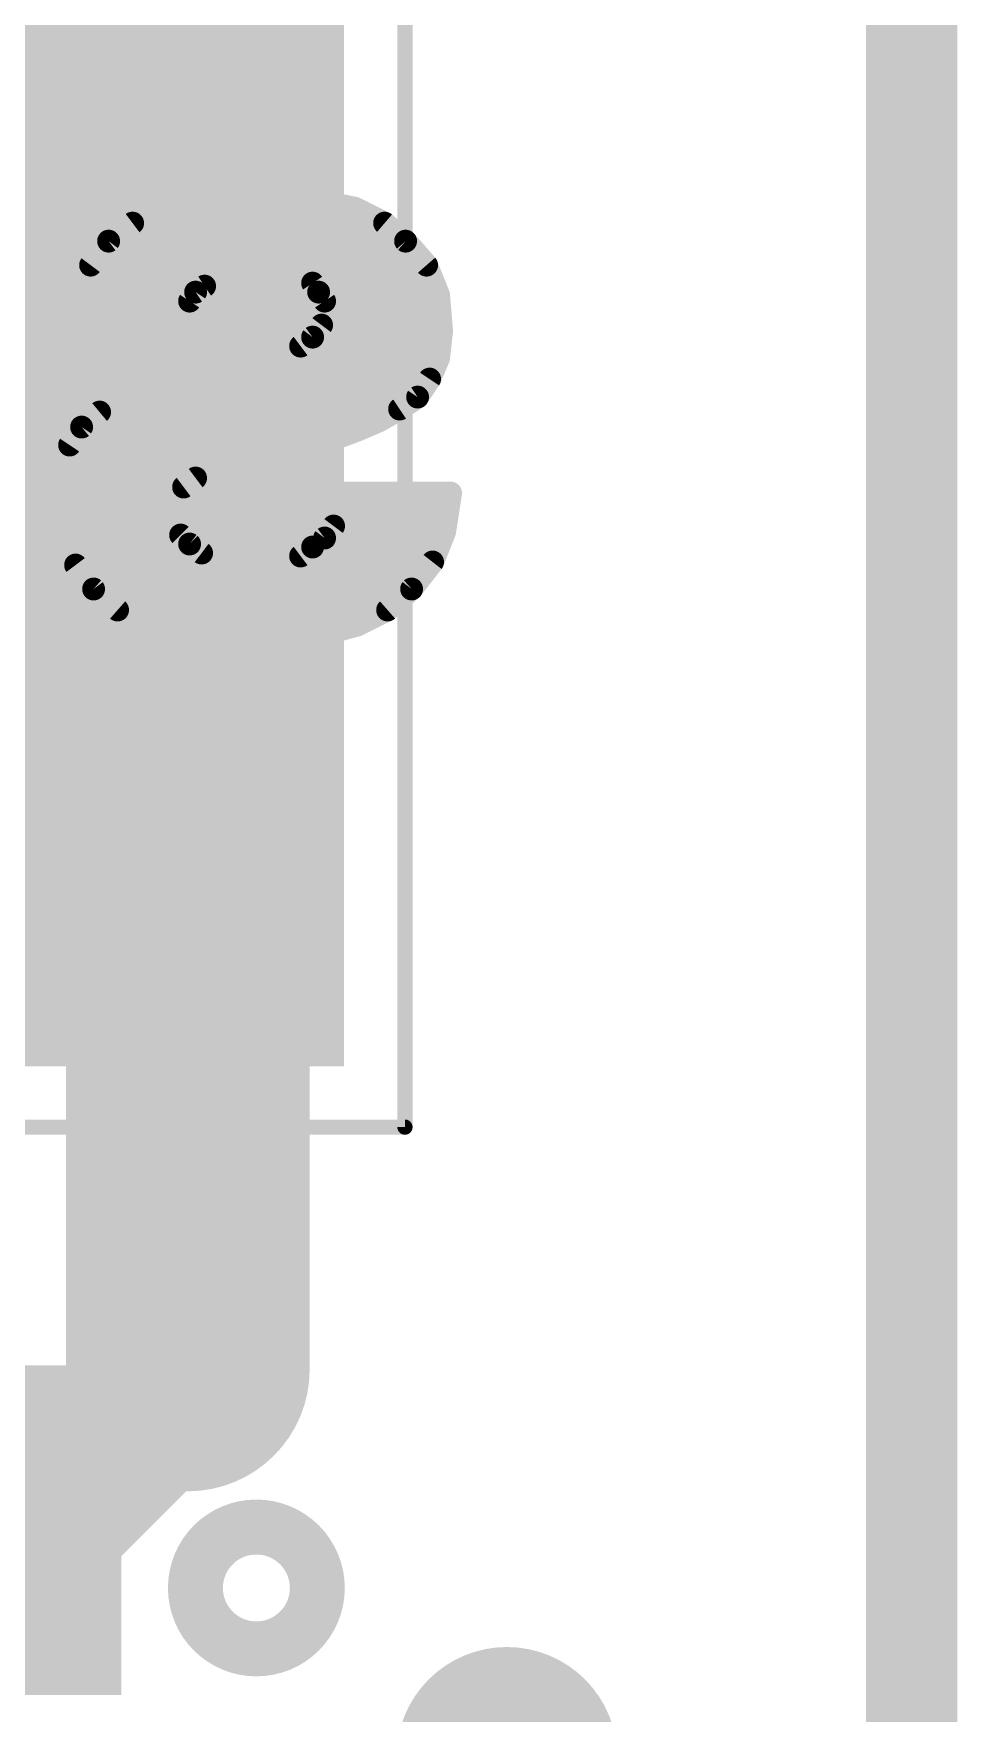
# Model space of a CAD drawing. Extents: x -0.2 to 20.5, y -0.3 to 32.1.
# Drawn here: x 17.39 to 20.47, y 14.72 to 20.32 of the extents above; entities that cross this region are included whole.
import ezdxf

# ---------------------------------------------------------------- set-up
doc = ezdxf.new("R2010")
doc.units = 0
for name, color, linetype in [('1', 12, 'CONTINUOUS'), ('16', 132, 'CONTINUOUS'), ('18', 110, 'CONTINUOUS'), ('20', 53, 'CONTINUOUS'), ('21', 41, 'CONTINUOUS'), ('22', 40, 'CONTINUOUS'), ('39', 12, 'CONTINUOUS')]:
    doc.layers.add(name, color=color, linetype=linetype)

# ---------------------------------------------------------------- blocks, each defined once
blk = doc.blocks.new('RECT')
blk.add_solid([(-0.5, -0.5), (0.5, -0.5), (-0.5, 0.5), (0.5, 0.5)])
blk = doc.blocks.new('ROUNDV')
at = {"const_width": 0.5}
blk.add_lwpolyline([(0, -0.25, 1), (0, 0.25, 1), (0, -0.25)], format="xyb", dxfattribs=at)

msp = doc.modelspace()

# ---------------------------------------------------------------- linework, layer by layer
at = {"layer": '1'}
for points, const_width in [([(20.32, 31.75), (20.32, 0)], 0.3048), ([(17.907, 18.8722), (17.8562, 18.923)], 0.8128), ([(17.907, 15.8671), (17.907, 18.8722)], 0.8128), ([(17.907, 15.748), (17.907, 15.8671)], 0.4064), ([(17.485, 15.331), (17.902, 15.748)], 0.4064), ([(17.902, 15.748), (17.907, 15.748)], 0.4064)]:
    msp.add_lwpolyline(points, dxfattribs=dict(at, const_width=const_width))
for points, const_width in [([(17.9999, 19.0667, 1), (17.7125, 18.7793)], 0.4064), ([(18.1102, 18.8722, 1), (17.7038, 18.8722)], 0.4064), ([(17.7633, 18.7285, 1), (18.0507, 19.0159)], 0.4064), ([(17.7038, 15.8671, 1), (18.1102, 15.8671)], 0.4064), ([(18.0086, 15.8671, 1), (17.8054, 15.8671)], 0.2032), ([(17.902, 15.8496, 1), (17.902, 15.6464)], 0.2032), ([(17.9738, 15.6762, 1), (17.8302, 15.8198)], 0.2032), ([(17.907, 15.6464, 1), (17.907, 15.8496)], 0.2032), ([(17.8054, 15.748, 1), (18.0086, 15.748)], 0.2032), ([(17.4132, 15.4028, 1), (17.5568, 15.2592)], 0.2032)]:
    msp.add_lwpolyline(points, format="xyb", dxfattribs=dict(at, const_width=const_width))
at = {"layer": '16', "const_width": 0.3048}
msp.add_lwpolyline([(20.32, 31.75), (20.32, 0)], dxfattribs=at)
at = {"layer": '20', "const_width": 0.2032}
msp.add_lwpolyline([(20.32, 0), (20.32, 31.75)], dxfattribs=at)
at = {"layer": '21', "const_width": 0.4064}
msp.add_lwpolyline([(18.1356, 15.0468, 1), (18.1356, 15.23, 1), (18.1356, 15.0468)], format="xyb", dxfattribs=at)
at = {"layer": '22', "const_width": 0.0762}
for points in [[(17.913, 19.7595), (17.813, 19.7295)], [(17.8341, 19.7358), (18.4704, 19.7358)], [(18.023, 19.7795), (17.913, 19.7595)], [(18.253, 19.7795), (18.023, 19.7795)], [(18.363, 19.7595), (18.253, 19.7795)], [(18.463, 19.7395), (18.363, 19.7595)], [(18.563, 19.6895), (18.463, 19.7395)], [(17.723, 19.6895), (17.643, 19.6295)], [(17.813, 19.7295), (17.723, 19.6895)], [(18.633, 19.6295), (18.563, 19.6895)], [(17.643, 19.6295), (17.583, 19.5495)], [(17.6832, 19.6596), (18.5979, 19.6596)], [(18.703, 19.5495), (18.633, 19.6295)], [(17.6085, 19.5834), (18.6734, 19.5834)], [(17.583, 19.5495), (17.533, 19.4495)], [(18.003, 19.4995), (18.053, 19.5195)], [(18.053, 19.5195), (18.223, 19.5195)], [(18.223, 19.5195), (18.253, 19.5095)], [(18.743, 19.4495), (18.703, 19.5495)], [(17.5619, 19.5072), (18.0223, 19.5072)], [(17.913, 19.4295), (17.933, 19.4595)], [(17.933, 19.4595), (17.963, 19.4795)], [(17.963, 19.4795), (18.003, 19.4995)], [(18.253, 19.5095), (18.293, 19.4995)], [(18.2621, 19.5072), (18.72, 19.5072)], [(18.293, 19.4995), (18.323, 19.4895)], [(18.323, 19.4895), (18.343, 19.4595)], [(18.343, 19.4595), (18.363, 19.4295)], [(17.533, 19.4495), (17.513, 19.3295)], [(17.53, 19.431), (17.9141, 19.431)], [(17.893, 19.3795), (17.913, 19.4295)], [(18.362, 19.431), (18.7446, 19.431)], [(18.363, 19.4295), (18.363, 19.3895)], [(18.753, 19.3295), (18.743, 19.4495)], [(17.5173, 19.3548), (17.8881, 19.3548)], [(17.883, 19.3295), (17.893, 19.3795)], [(18.353, 19.3495), (18.323, 19.3095)], [(18.363, 19.3895), (18.353, 19.3495)], [(18.3544, 19.3548), (18.7509, 19.3548)], [(17.513, 19.3295), (17.883, 19.3295)], [(18.323, 19.3095), (18.283, 19.2795)], [(18.743, 19.2395), (18.753, 19.3295)], [(18.223, 19.2495), (18.163, 19.2295)], [(18.283, 19.2795), (18.223, 19.2495)], [(18.2813, 19.2786), (18.7474, 19.2786)], [(18.713, 19.1695), (18.743, 19.2395)], [(17.923, 19.1795), (17.843, 19.1595)], [(18.003, 19.1995), (17.923, 19.1795)], [(18.083, 19.2195), (18.003, 19.1995)], [(18.0147, 19.2024), (18.7271, 19.2024)], [(18.163, 19.2295), (18.083, 19.2195)], [(17.753, 19.1395), (17.683, 19.0995)], [(17.7298, 19.1262), (18.6842, 19.1262)], [(17.843, 19.1595), (17.753, 19.1395)], [(18.673, 19.1095), (18.713, 19.1695)], [(17.683, 19.0995), (17.613, 19.0595)], [(18.543, 19.0295), (18.613, 19.0695)], [(18.613, 19.0695), (18.673, 19.1095)], [(17.553, 19.0095), (17.513, 18.9495)], [(17.613, 19.0595), (17.553, 19.0095)], [(17.6017, 19.05), (18.579, 19.05)], [(18.473, 18.9995), (18.543, 19.0295)], [(17.5293, 18.9738), (18.4046, 18.9738)], [(18.303, 18.9495), (18.393, 18.9695)], [(18.393, 18.9695), (18.473, 18.9995)], [(17.513, 18.9495), (17.483, 18.8795)], [(17.4908, 18.8976), (18.0755, 18.8976)], [(18.043, 18.8895), (18.123, 18.9095)], [(18.123, 18.9095), (18.203, 18.9295)], [(18.203, 18.9295), (18.303, 18.9495)], [(17.483, 18.8795), (17.473, 18.7895)], [(17.893, 18.8095), (17.933, 18.8395)], [(17.933, 18.8395), (17.983, 18.8695)], [(17.983, 18.8695), (18.043, 18.8895)], [(17.473, 18.7895), (17.493, 18.6595)], [(17.4766, 18.8214), (17.9089, 18.8214)], [(17.873, 18.7695), (17.893, 18.8095)], [(18.413, 18.7895), (18.413, 18.7295)], [(18.463, 18.7895), (18.413, 18.7895)], [(18.783, 18.7895), (18.463, 18.7895)], [(18.763, 18.6595), (18.783, 18.7895)], [(17.4798, 18.7452), (17.867, 18.7452)], [(17.863, 18.7295), (17.873, 18.7695)], [(17.873, 18.6895), (17.863, 18.7295)], [(18.413, 18.7295), (18.393, 18.6795)], [(18.413, 18.7452), (18.7762, 18.7452)], [(17.883, 18.6495), (17.873, 18.6895)], [(18.393, 18.6795), (18.363, 18.6395)], [(17.4916, 18.669), (17.8782, 18.669)], [(17.493, 18.6595), (17.533, 18.5495)], [(17.913, 18.6195), (17.883, 18.6495)], [(17.953, 18.5895), (17.913, 18.6195)], [(18.363, 18.6395), (18.323, 18.6095)], [(18.3852, 18.669), (18.7645, 18.669)], [(18.723, 18.5595), (18.763, 18.6595)], [(17.5173, 18.5928), (17.9486, 18.5928)], [(17.993, 18.5695), (17.953, 18.5895)], [(18.033, 18.5595), (17.993, 18.5695)], [(18.073, 18.5595), (18.033, 18.5595)], [(18.113, 18.5495), (18.073, 18.5595)], [(18.173, 18.5595), (18.113, 18.5495)], [(18.223, 18.5695), (18.173, 18.5595)], [(18.283, 18.5795), (18.223, 18.5695)], [(18.323, 18.6095), (18.283, 18.5795)], [(18.3008, 18.5928), (18.7364, 18.5928)], [(18.653, 18.4695), (18.723, 18.5595)], [(17.533, 18.5495), (17.593, 18.4695)], [(17.5577, 18.5166), (18.6897, 18.5166)], [(17.593, 18.4695), (17.673, 18.3995)], [(18.573, 18.3995), (18.653, 18.4695)], [(17.6263, 18.4404), (18.6198, 18.4404)], [(17.673, 18.3995), (17.773, 18.3495)], [(18.473, 18.3495), (18.573, 18.3995)], [(17.7436, 18.3642), (18.5025, 18.3642)], [(17.773, 18.3495), (17.883, 18.3195)], [(18.363, 18.3195), (18.473, 18.3495)], [(17.883, 18.3195), (18.003, 18.2995)], [(18.003, 18.2995), (18.123, 18.2895)], [(18.123, 18.2895), (18.243, 18.2995)], [(18.243, 18.2995), (18.363, 18.3195)]]:
    msp.add_lwpolyline(points, dxfattribs=at)
at = {"layer": '22', "const_width": 0.0381}
for points in [[(17.8341, 19.7549, 1), (17.8341, 19.7168)], [(17.9096, 19.7782, 1), (17.9164, 19.7407)], [(17.9185, 19.7412, 1), (17.9076, 19.7777)], [(18.023, 19.7985, 1), (18.023, 19.7604)], [(18.0264, 19.7607, 1), (18.0196, 19.7982)], [(18.2564, 19.7982, 1), (18.2496, 19.7607)], [(18.253, 19.7604, 1), (18.253, 19.7985)], [(18.3668, 19.7782, 1), (18.3593, 19.7408)], [(18.3596, 19.7407, 1), (18.3664, 19.7782)], [(18.4716, 19.7565, 1), (18.4545, 19.7224)], [(18.4593, 19.7208, 1), (18.4668, 19.7582)], [(18.4704, 19.7168, 1), (18.4704, 19.7549)], [(17.7153, 19.7069, 1), (17.7308, 19.6721)], [(17.7345, 19.6742, 1), (17.7116, 19.7047)], [(17.8076, 19.7477, 1), (17.8185, 19.7112)], [(17.8208, 19.7121, 1), (17.8053, 19.7469)], [(18.5754, 19.7039, 1), (18.5506, 19.675)], [(18.5545, 19.6724, 1), (18.5716, 19.7065)], [(17.6316, 19.6447, 1), (17.6545, 19.6142)], [(17.6583, 19.618, 1), (17.6278, 19.6409)], [(17.6832, 19.6787, 1), (17.6832, 19.6406)], [(18.5979, 19.6406, 1), (18.5979, 19.6787)], [(18.6474, 19.642, 1), (18.6187, 19.6169)], [(18.6206, 19.615, 1), (18.6454, 19.6439)], [(17.6085, 19.6025, 1), (17.6085, 19.5644)], [(18.6734, 19.5644, 1), (18.6734, 19.6025)], [(17.5678, 19.5609, 1), (17.5983, 19.538)], [(17.6001, 19.541, 1), (17.566, 19.558)], [(18.053, 19.5385, 1), (18.053, 19.5004)], [(18.0601, 19.5018, 1), (18.046, 19.5372)], [(18.2291, 19.5375, 1), (18.217, 19.5014)], [(18.223, 19.5004, 1), (18.223, 19.5385)], [(18.7207, 19.5565, 1), (18.6854, 19.5424)], [(18.6887, 19.5369, 1), (18.7174, 19.562)], [(17.5619, 19.5263, 1), (17.5619, 19.4882)], [(17.9225, 19.4753, 1), (17.9436, 19.4436)], [(17.9489, 19.4489, 1), (17.9172, 19.47)], [(17.9545, 19.4965, 1), (17.9716, 19.4624)], [(17.9736, 19.4636, 1), (17.9525, 19.4953)], [(17.996, 19.5172, 1), (18.0101, 19.4818)], [(18.0116, 19.4824, 1), (17.9945, 19.5165)], [(18.0223, 19.4882, 1), (18.0223, 19.5263)], [(18.2577, 19.528, 1), (18.2484, 19.491)], [(18.2621, 19.5263, 1), (18.2621, 19.4882)], [(18.247, 19.4914, 1), (18.2591, 19.5275)], [(18.2991, 19.5175, 1), (18.287, 19.4814)], [(18.2884, 19.481, 1), (18.2977, 19.518)], [(18.3389, 19.5, 1), (18.3072, 19.4789)], [(18.317, 19.4714, 1), (18.3291, 19.5075)], [(18.3589, 19.47, 1), (18.3272, 19.4489)], [(18.72, 19.4882, 1), (18.72, 19.5263)], [(17.53, 19.4501, 1), (17.53, 19.412)], [(17.516, 19.458, 1), (17.5501, 19.441)], [(17.5518, 19.4463, 1), (17.5142, 19.4526)], [(17.8972, 19.44, 1), (17.9289, 19.4189)], [(17.9307, 19.4224, 1), (17.8954, 19.4365)], [(17.9141, 19.412, 1), (17.9141, 19.4501)], [(18.3272, 19.4489, 1), (18.3589, 19.47)], [(18.362, 19.4501, 1), (18.362, 19.412)], [(18.3821, 19.4295, 1), (18.344, 19.4295)], [(18.3472, 19.4189, 1), (18.3789, 19.44)], [(18.762, 19.4511, 1), (18.7241, 19.4479)], [(18.7254, 19.4424, 1), (18.7607, 19.4565)], [(18.7446, 19.412, 1), (18.7446, 19.4501)], [(17.5173, 19.3739, 1), (17.5173, 19.3358)], [(17.8754, 19.3865, 1), (17.9107, 19.3724)], [(17.9117, 19.3757, 1), (17.8744, 19.3832)], [(17.8881, 19.3358, 1), (17.8881, 19.3739)], [(18.3544, 19.3739, 1), (18.3544, 19.3358)], [(18.3683, 19.338, 1), (18.3378, 19.3609)], [(18.344, 19.3895, 1), (18.3821, 19.3895)], [(18.3815, 19.3849, 1), (18.3446, 19.3941)], [(18.7509, 19.3358, 1), (18.7509, 19.3739)], [(17.513, 19.3485, 1), (17.513, 19.3104)], [(17.4942, 19.3326, 1), (17.5318, 19.3263)], [(17.8644, 19.3332, 1), (17.9017, 19.3257)], [(17.883, 19.3104, 1), (17.883, 19.3485)], [(18.3078, 19.3209, 1), (18.3383, 19.298)], [(18.3345, 19.2942, 1), (18.3116, 19.3247)], [(18.3346, 19.3541, 1), (18.3715, 19.3449)], [(18.772, 19.3274, 1), (18.7341, 19.3316)], [(18.7341, 19.3279, 1), (18.772, 19.3311)], [(18.2145, 19.2665, 1), (18.2316, 19.2324)], [(18.2291, 19.2314, 1), (18.217, 19.2675)], [(18.2813, 19.2977, 1), (18.2813, 19.2596)], [(18.2716, 19.2947, 1), (18.2945, 19.2642)], [(18.2916, 19.2624, 1), (18.2745, 19.2965)], [(18.7605, 19.232, 1), (18.7255, 19.247)], [(18.7474, 19.2596, 1), (18.7474, 19.2977)], [(17.9184, 19.198, 1), (17.9277, 19.161)], [(17.9277, 19.161, 1), (17.9184, 19.198)], [(17.9984, 19.218, 1), (18.0077, 19.181)], [(18.0147, 19.2215, 1), (18.0147, 19.1834)], [(18.0077, 19.181, 1), (17.9984, 19.218)], [(18.0807, 19.2384, 1), (18.0854, 19.2006)], [(18.0877, 19.201, 1), (18.0784, 19.238)], [(18.157, 19.2475, 1), (18.1691, 19.2114)], [(18.1654, 19.2106, 1), (18.1607, 19.2484)], [(18.7241, 19.2416, 1), (18.762, 19.2374)], [(18.7271, 19.1834, 1), (18.7271, 19.2215)], [(17.7298, 19.1453, 1), (17.7298, 19.1072)], [(17.7489, 19.1581, 1), (17.7572, 19.1209)], [(17.7625, 19.1229, 1), (17.7436, 19.156)], [(17.8384, 19.178, 1), (17.8477, 19.141)], [(17.8472, 19.1409, 1), (17.8389, 19.1781)], [(18.6842, 19.1072, 1), (18.6842, 19.1453)], [(18.6955, 19.177, 1), (18.7305, 19.162)], [(18.7289, 19.1589, 1), (18.6972, 19.18)], [(17.6736, 19.116, 1), (17.6925, 19.0829)], [(17.6925, 19.0829, 1), (17.6736, 19.116)], [(18.6025, 19.0853, 1), (18.6236, 19.0536)], [(18.6225, 19.0529, 1), (18.6036, 19.086)], [(18.6572, 19.12, 1), (18.6889, 19.0989)], [(18.6836, 19.0936, 1), (18.6625, 19.1253)], [(17.5689, 18.9989, 1), (17.5372, 19.02)], [(17.6017, 19.0691, 1), (17.6017, 19.031)], [(17.6036, 19.076, 1), (17.6225, 19.0429)], [(17.6252, 19.0448, 1), (17.6008, 19.0741)], [(18.5336, 19.046, 1), (18.5525, 19.0129)], [(18.5505, 19.012, 1), (18.5355, 19.047)], [(18.579, 19.031, 1), (18.579, 19.0691)], [(17.5293, 18.9929, 1), (17.5293, 18.9548)], [(17.5408, 19.0241, 1), (17.5652, 18.9948)], [(18.3863, 18.9873, 1), (18.3997, 18.9516)], [(18.3972, 18.9509, 1), (18.3889, 18.9881)], [(18.4046, 18.9548, 1), (18.4046, 18.9929)], [(18.4655, 19.017, 1), (18.4805, 18.982)], [(18.4797, 18.9816, 1), (18.4663, 19.0173)], [(17.4908, 18.9167, 1), (17.4908, 18.8786)], [(17.4972, 18.96, 1), (17.5289, 18.9389)], [(17.5305, 18.942, 1), (17.4955, 18.957)], [(18.0755, 18.8786, 1), (18.0755, 18.9167)], [(18.1184, 18.928, 1), (18.1277, 18.891)], [(18.1277, 18.891, 1), (18.1184, 18.928)], [(18.1993, 18.9482, 1), (18.2068, 18.9108)], [(18.2077, 18.911, 1), (18.1984, 18.948)], [(18.2989, 18.9681, 1), (18.3072, 18.9309)], [(18.3068, 18.9308, 1), (18.2993, 18.9682)], [(17.4655, 18.887, 1), (17.5005, 18.872)], [(17.502, 18.8774, 1), (17.4641, 18.8816)], [(17.9445, 18.8242, 1), (17.9216, 18.8547)], [(17.977, 18.8875, 1), (17.9891, 18.8514)], [(17.9928, 18.8531, 1), (17.9732, 18.8858)], [(18.0384, 18.908, 1), (18.0477, 18.871)], [(18.0491, 18.8714, 1), (18.037, 18.9075)], [(17.4919, 18.7924, 1), (17.4542, 18.7866)], [(17.4766, 18.8405, 1), (17.4766, 18.8024)], [(17.8816, 18.8247, 1), (17.9045, 18.7942)], [(17.9101, 18.801, 1), (17.876, 18.818)], [(17.9089, 18.8024, 1), (17.9089, 18.8405)], [(17.9232, 18.8558, 1), (17.9428, 18.8231)], [(18.4321, 18.7895, 1), (18.394, 18.7895)], [(18.413, 18.8085, 1), (18.413, 18.7704)], [(18.463, 18.8085, 1), (18.463, 18.7704)], [(18.463, 18.7704, 1), (18.463, 18.8085)], [(18.8019, 18.7866, 1), (18.7642, 18.7924)], [(18.783, 18.7704, 1), (18.783, 18.8085)], [(17.4541, 18.7916, 1), (17.492, 18.7874)], [(17.4798, 18.7643, 1), (17.4798, 18.7262)], [(17.8815, 18.7341, 1), (17.8446, 18.7249)], [(17.856, 18.778, 1), (17.8901, 18.761)], [(17.8915, 18.7649, 1), (17.8546, 18.7741)], [(17.867, 18.7262, 1), (17.867, 18.7643)], [(18.413, 18.7643, 1), (18.413, 18.7262)], [(18.4307, 18.7224, 1), (18.3954, 18.7365)], [(18.7762, 18.7262, 1), (18.7762, 18.7643)], [(17.8446, 18.7341, 1), (17.8815, 18.7249)], [(17.8915, 18.6941, 1), (17.8546, 18.6849)], [(17.8546, 18.6849, 1), (17.8915, 18.6941)], [(18.4083, 18.668, 1), (18.3778, 18.6909)], [(18.394, 18.7295, 1), (18.4321, 18.7295)], [(17.4916, 18.6881, 1), (17.4916, 18.65)], [(17.5109, 18.666, 1), (17.4751, 18.653)], [(17.4742, 18.6566, 1), (17.5119, 18.6624)], [(17.8965, 18.6629, 1), (17.8696, 18.636)], [(17.8646, 18.6449, 1), (17.9015, 18.6541)], [(17.8782, 18.65, 1), (17.8782, 18.6881)], [(17.9245, 18.6347, 1), (17.9016, 18.6042)], [(18.3478, 18.6509, 1), (18.3783, 18.628)], [(18.3745, 18.6242, 1), (18.3516, 18.6547)], [(18.3852, 18.6881, 1), (18.3852, 18.65)], [(18.3754, 18.6865, 1), (18.4107, 18.6724)], [(18.7442, 18.6624, 1), (18.7819, 18.6566)], [(18.7807, 18.6524, 1), (18.7454, 18.6665)], [(18.7645, 18.65, 1), (18.7645, 18.6881)], [(17.5173, 18.6119, 1), (17.5173, 18.5738)], [(17.8996, 18.606, 1), (17.9265, 18.6329)], [(17.9616, 18.6065, 1), (17.9445, 18.5724)], [(17.9416, 18.5742, 1), (17.9645, 18.6047)], [(17.9486, 18.5738, 1), (17.9486, 18.6119)], [(17.9977, 18.588, 1), (17.9884, 18.551)], [(17.9845, 18.5524, 1), (18.0016, 18.5865)], [(18.033, 18.5785, 1), (18.033, 18.5404)], [(18.0284, 18.541, 1), (18.0377, 18.578)], [(18.0777, 18.578, 1), (18.0684, 18.541)], [(18.073, 18.5404, 1), (18.073, 18.5785)], [(18.1693, 18.5782, 1), (18.1768, 18.5408)], [(18.1762, 18.5407, 1), (18.1699, 18.5783)], [(18.2199, 18.5883, 1), (18.2262, 18.5507)], [(18.2268, 18.5508, 1), (18.2193, 18.5882)], [(18.2716, 18.5947, 1), (18.2945, 18.5642)], [(18.2862, 18.5607, 1), (18.2799, 18.5983)], [(18.3008, 18.6119, 1), (18.3008, 18.5738)], [(18.3116, 18.6247, 1), (18.3345, 18.5942)], [(18.3345, 18.5942, 1), (18.3116, 18.6247)], [(18.7381, 18.5478, 1), (18.708, 18.5712)], [(18.7364, 18.5738, 1), (18.7364, 18.6119)], [(17.5483, 18.5609, 1), (17.5178, 18.538)], [(17.5151, 18.543, 1), (17.5509, 18.556)], [(17.5577, 18.5357, 1), (17.5577, 18.4976)], [(18.1099, 18.5683, 1), (18.1162, 18.5307)], [(18.1084, 18.531, 1), (18.1177, 18.568)], [(18.6897, 18.4976, 1), (18.6897, 18.5357)], [(18.7054, 18.5665, 1), (18.7407, 18.5524)], [(17.6056, 18.4838, 1), (17.5805, 18.4551)], [(17.5778, 18.458, 1), (17.6083, 18.4809)], [(18.638, 18.4812, 1), (18.6681, 18.4578)], [(18.6656, 18.4551, 1), (18.6405, 18.4838)], [(17.6263, 18.4595, 1), (17.6263, 18.4214)], [(17.6816, 18.4165, 1), (17.6645, 18.3824)], [(17.6605, 18.3851, 1), (17.6856, 18.4138)], [(18.5605, 18.4138, 1), (18.5856, 18.3851)], [(18.5816, 18.3824, 1), (18.5645, 18.4165)], [(18.6198, 18.4214, 1), (18.6198, 18.4595)], [(17.7436, 18.3833, 1), (17.7436, 18.3452)], [(17.778, 18.3679, 1), (17.768, 18.3311)], [(17.7645, 18.3324, 1), (17.7816, 18.3665)], [(18.4645, 18.3665, 1), (18.4816, 18.3324)], [(18.478, 18.3311, 1), (18.468, 18.3679)], [(18.5025, 18.3452, 1), (18.5025, 18.3833)], [(17.8862, 18.3383, 1), (17.8799, 18.3007)], [(17.878, 18.3011, 1), (17.888, 18.3379)], [(18.0046, 18.3185, 1), (18.0015, 18.2805)], [(17.9999, 18.2807, 1), (18.0062, 18.3183)], [(18.1215, 18.3085, 1), (18.1246, 18.2705)], [(18.1215, 18.2705, 1), (18.1246, 18.3085)], [(18.2399, 18.3183, 1), (18.2462, 18.2807)], [(18.2446, 18.2805, 1), (18.2415, 18.3185)], [(18.358, 18.3379, 1), (18.368, 18.3011)], [(18.3662, 18.3007, 1), (18.3599, 18.3383)]]:
    msp.add_lwpolyline(points, format="xyb", dxfattribs=at)
at = {"layer": '39', "const_width": 0.0508}
for points in [[(18.6309, 21.1709), (18.6309, 16.6751)], [(18.6309, 16.6751), (14.1351, 16.6751)]]:
    msp.add_lwpolyline(points, dxfattribs=at)
at = {"layer": '39', "const_width": 0.0254}
for points in [[(18.6309, 16.6624, 1), (18.6309, 16.6878)], [(18.6182, 16.6751, 1), (18.6436, 16.6751)]]:
    msp.add_lwpolyline(points, format="xyb", dxfattribs=at)

# ---------------------------------------------------------------- block references
at = {"layer": '1'}
for p, xscale, yscale, rotation in [((17.8562, 18.923), 4.0894, 1.143, 90), ((17.485, 15.331), 0.4, 1.1, 180)]:
    msp.add_blockref('RECT', p, dxfattribs=dict(at, xscale=xscale, yscale=yscale, rotation=rotation))
at = {"layer": '18', "xscale": 0.7366, "yscale": 0.7366}
msp.add_blockref('ROUNDV', (18.9706, 14.5732), dxfattribs=at)
msp.add_blockref('ROUNDV', (18.9706, 14.5732), dxfattribs=at)

doc.saveas('drawing.dxf')
